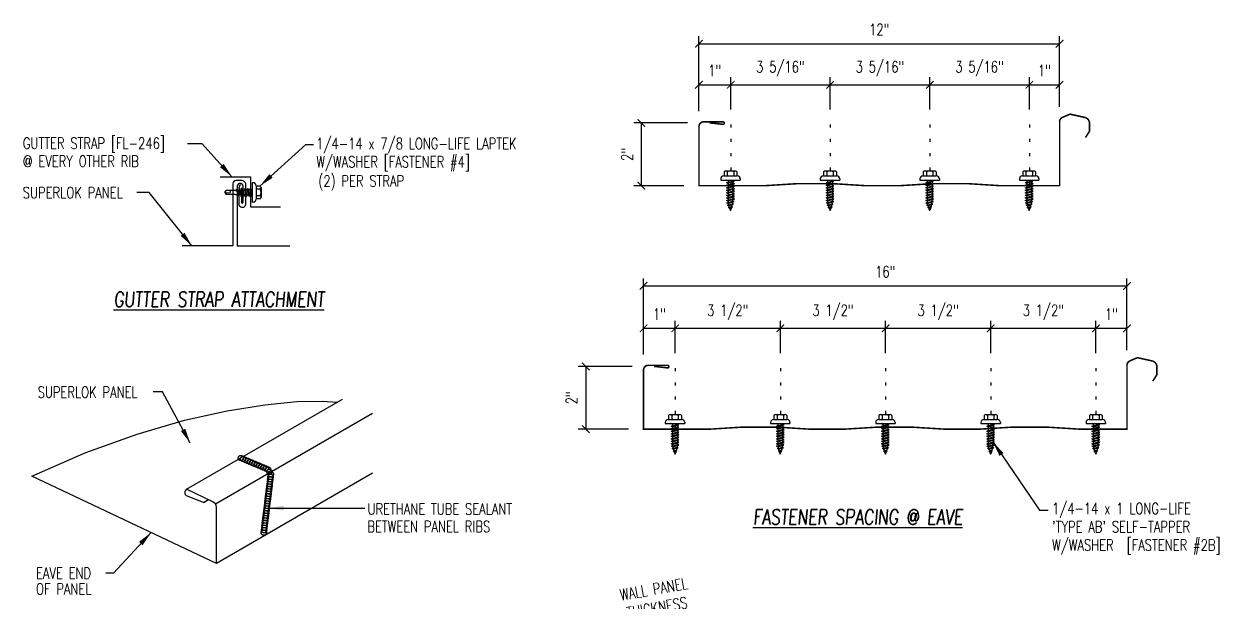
# Model space of a CAD drawing. Header units: inches. Extents: x 2.5 to 42.3, y 5.8 to 54.3.
# Drawn here: x 2.54 to 42.31, y 35.04 to 54.28 of the extents above; entities that cross this region are included whole.
import ezdxf

# ---------------------------------------------------------------- set-up
doc = ezdxf.new("R2010")
doc.units = ezdxf.units.IN
doc.header["$MEASUREMENT"] = 0
doc.linetypes.add('CENTER2', pattern=[1.125, 0.75, -0.125, 0.125, -0.125])
doc.linetypes.add('DOT2', pattern=[0.125, 0, -0.125])
for name, color, linetype in [('DIM', 2, 'Continuous'), ('FASTENER', 9, 'Continuous'), ('LABEL', 6, 'Continuous'), ('PANEL', 11, 'Continuous'), ('SEALANT', 253, 'CENTER2'), ('TEXT', 2, 'Continuous'), ('TRIM', 6, 'Continuous')]:
    doc.layers.add(name, color=color, linetype=linetype)
doc.styles.add('ROMAND', font='romand', dxfattribs={"height": 0.075})
doc.styles.add('TEXT', font='SIMPLEX', dxfattribs={"width": 0.75, "height": 6})
doc.styles.add('TEXT1', font='ROMANS.shx', dxfattribs={"width": 0.75, "height": 0.375})
doc.dimstyles.new('DETAIL', dxfattribs={"dimscale": 4, "dimtxt": 0.375, "dimasz": 0.0625, "dimexe": 0.0625, "dimexo": 0.125, "dimgap": 0.0625, "dimtad": 1, "dimdec": 4, "dimzin": 3, "dimdsep": 46, "dimlunit": 4, "dimtxsty": 'TEXT1', "dimblk": 'ARCHTICK', "dimcen": 0.0625, "dimclrd": 7, "dimclre": 7, "dimclrt": 2, "dimadec": 0, "dimazin": 0, "dimtfac": 0.59375, "dimtdec": 4, "dimtmove": 0, "dimatfit": 3, "dimfxl": 0, "dimfrac": 2, "dimtolj": 1, "dimtzin": 3, "dimarcsym": 0})
doc.dimstyles.new('DETAIL$7', dxfattribs={"dimscale": 4, "dimtxt": 6, "dimasz": 0.125, "dimexe": 0.0625, "dimexo": 0.125, "dimgap": 0.0625, "dimtad": 1, "dimdec": 5, "dimzin": 3, "dimdsep": 46, "dimlunit": 4, "dimtxsty": 'TEXT', "dimblk": 'ARCHTICK', "dimcen": 0.0625, "dimclrd": 7, "dimclre": 7, "dimclrt": 2, "dimadec": 0, "dimazin": 0, "dimtfac": 0.666667, "dimtdec": 5, "dimtmove": 0, "dimatfit": 3, "dimfxl": 0, "dimfrac": 2, "dimtolj": 1, "dimtzin": 3, "dimarcsym": 0})

# ---------------------------------------------------------------- blocks, each defined once
blk = doc.blocks.new('_ArchTick')
at = {"color": 0, "linetype": 'ByBlock', "const_width": 0.15}
blk.add_lwpolyline([(-0.5, -0.5), (0.5, 0.5)], dxfattribs=at)
blk = doc.blocks.new('*D18')
at = {"layer": 'DEFPOINTS', "color": 0}
for p in [(21.687, 34.074), (21.847, 26.294), (23.023, 26.502)]:
    blk.add_point(p, dxfattribs=at)
at = {"layer": 'DIM', "color": 7, "lineweight": -2}
for p, q in [((21.687, 34.074), (25.191, 34.692)), ((22.936, 26.994), (21.644, 34.32)), ((21.76, 26.787), (20.468, 34.113)), ((20.512, 33.866), (21.687, 34.074))]:
    blk.add_line(p, q, dxfattribs=at)
at = {"layer": 'DIM', "color": 7, "lineweight": -2, "xscale": 0.25, "yscale": 0.25, "zscale": 0.25}
for p, rotation in [((21.687, 34.074), 9.99999999999995), ((20.512, 33.866), 189.9999999999999)]:
    blk.add_blockref('_ArchTick', p, dxfattribs=dict(at, rotation=rotation))
at = {"layer": 'DIM', "color": 2, "insert": (23.555, 35.165), "char_height": 0.375, "attachment_point": 5, "rotation": 10, "style": 'TEXT1'}
blk.add_mtext('\\A1;{WALL PANEL}\\P{THICKNESS}', dxfattribs=at)
blk = doc.blocks.new('A$C5F8068C3')
at = {"layer": 'TRIM'}
for p, q in [((-3.093, 0.072), (-2.093, 0.072)), ((-2.093, 0.072), (-2.093, -0.928)), ((-2.093, -0.928), (-1.093, -0.928))]:
    blk.add_line(p, q, dxfattribs=at)
blk = doc.blocks.new('FD-F4')
at = {"layer": 'TEXT', "style": 'TEXT1', "width": 0.75}
for s, p in [('1/4-14 x 7/8 LONG-LIFE LAPTEK', (0.0047, -0.0408)), ('W/WASHER [FASTENER #4]', (0.0047, -0.1926))]:
    blk.add_text(s, height=0.09375, dxfattribs=at).set_placement(p)
blk.add_attdef('(QUANTITY)', (1.4847, -0.1926), '', height=0.0938, dxfattribs=at)
at = {"layer": 'TEXT', "style": 'TEXT1', "flags": 1}
for tag, p in [('Color', (0.0624, -0.4349)), ('Calc', (0.0624, -0.4349)), ('Opt1', (0.0624, -0.4349)), ('Opt2', (0.0624, -0.4349)), ('Opt3', (0.0624, -0.4349)), ('Description', (0.0624, -0.4349)), ('Multiple', (0.0624, -0.4349)), ('Part', (0.0624, -0.4349)), ('Spare1', (0.0624, -0.6224)), ('Spare2', (0.0624, -0.6224)), ('Spare3', (0.0624, -0.6224)), ('Spare4', (0.0624, -0.6224)), ('Spare5', (0.0624, -0.6224)), ('Spare6', (0.0624, -0.6224)), ('Spare7', (0.0624, -0.6224)), ('Spare8', (0.0624, -0.6224)), ('Spare9', (0.0624, -0.6224)), ('Spare10', (0.0624, -0.6224))]:
    blk.add_attdef(tag, p, '', height=0.0938, dxfattribs=at)
blk = doc.blocks.new('fz5')
at = {"layer": 'FASTENER'}
for p, q in [((-0.326, 0.071), (-0.326, 0.037)), ((-0.326, 0.037), (0.322, 0.037)), ((-0.226, 0.171), (0.214, 0.171)), ((-0.217, 0.305), (-0.217, 0.171)), ((-0.163, 0.337), (0.159, 0.337)), ((-0.141, -0.014), (0.037, 0.037)), ((-0.108, 0.305), (-0.108, 0.171)), ((-0.105, -0.034), (0.137, 0.035)), ((-0.088, 0.037), (-0.088, 0.001)), ((-0.088, 0.037), (0.085, 0.037)), ((0.085, 0.037), (0.134, 0.037)), ((0.085, 0.02), (0.085, -0.041)), ((0.105, 0.305), (0.105, 0.171)), ((0.137, 0.035), (0.134, 0.037)), ((0.214, 0.305), (0.214, 0.171)), ((0.322, 0.071), (0.322, 0.037)), ((-0.105, -0.034), (-0.141, -0.014)), ((-0.141, -0.105), (0.102, -0.036)), ((-0.105, -0.125), (-0.141, -0.105)), ((-0.141, -0.196), (0.102, -0.127)), ((-0.105, -0.216), (-0.141, -0.196)), ((-0.141, -0.287), (0.102, -0.217)), ((-0.105, -0.307), (-0.141, -0.287)), ((-0.141, -0.378), (0.102, -0.308)), ((-0.105, -0.398), (-0.141, -0.378)), ((-0.105, -0.125), (0.137, -0.056)), ((-0.105, -0.216), (0.137, -0.147)), ((-0.105, -0.307), (0.137, -0.238)), ((-0.105, -0.398), (0.137, -0.328)), ((-0.088, -0.029), (-0.088, -0.09)), ((-0.088, -0.12), (-0.088, -0.181)), ((-0.084, -0.27), (-0.088, -0.211)), ((-0.078, -0.36), (-0.082, -0.3)), ((-0.071, -0.449), (-0.075, -0.389)), ((0.071, -0.408), (0.075, -0.346)), ((0.077, -0.315), (0.082, -0.253)), ((0.084, -0.223), (0.085, -0.211)), ((0.085, -0.071), (0.085, -0.131)), ((0.085, -0.162), (0.085, -0.211)), ((0.137, -0.056), (0.102, -0.036)), ((0.137, -0.147), (0.102, -0.127)), ((0.137, -0.238), (0.102, -0.217)), ((0.137, -0.328), (0.102, -0.308)), ((-0.122, -0.463), (0.089, -0.403)), ((-0.086, -0.483), (-0.122, -0.463)), ((-0.086, -0.483), (0.124, -0.423)), ((-0.066, -0.516), (-0.069, -0.478)), ((-0.066, -0.516), (-0.066, -0.82)), ((-0.003, -0.854), (0.009, -0.714)), ((0.063, -0.515), (0.068, -0.439)), ((0.063, -0.516), (0.063, -0.82)), ((0.124, -0.423), (0.089, -0.403)), ((-0.002, -0.866), (-0.066, -0.82)), ((-0.002, -0.866), (0.063, -0.82))]:
    blk.add_line(p, q, dxfattribs=at)
for centre, radius, start, end in [((-0.226, 0.071), 0.1, 90, 180), ((-0.163, 0.274), 0.0628, 29.8754, 150.1246), ((-0.002, 0.141), 0.196, 56.9974, 123.0026), ((0.159, 0.274), 0.0628, 29.8754, 150.1246), ((0.222, 0.071), 0.1, 0, 90), ((-0.036, -0.723), 0.0461, 11.1445, 130.906), ((0.073, -0.516), 0.01, 175.9484, 180), ((0.039, -0.855), 0.0422, 55.4585, 194.8454)]:
    blk.add_arc(centre, radius, start, end, dxfattribs=at)
blk = doc.blocks.new('dsc-FL-246')
at = {"layer": 'TEXT', "style": 'TEXT1', "width": 0.75}
for s, p in [('GUTTER STRAP [FL-246]', (0, 0)), ('@ EVERY OTHER RIB', (0, -0.6))]:
    blk.add_text(s, height=0.375, dxfattribs=at).set_placement(p)
at = {"layer": 'TEXT', "style": 'TEXT1', "flags": 1}
for tag, p in [('COLOR', (0, -1.2)), ('CALC', (0, -1.2)), ('OPT1', (0, -1.2)), ('OPT2', (0, -1.2)), ('OPT3', (0, -1.2)), ('GAGE', (0, -1.2)), ('SHPLN', (0, -1.2)), ('PART', (0, -1.2)), ('DESCRIPTION', (0, -1.2)), ('MULTIPLE', (0, -1.2)), ('SPARE1', (0, -1.8)), ('SPARE2', (0, -1.8)), ('SPARE3', (0, -1.8)), ('SPARE4', (0, -1.8)), ('SPARE5', (0, -1.8)), ('SPARE6', (0, -1.8)), ('SPARE7', (0, -1.8)), ('SPARE8', (0, -1.8)), ('SPARE9', (0, -1.8)), ('SPARE10', (0, -1.8))]:
    blk.add_attdef(tag, p, '', height=0.375, dxfattribs=at)
blk = doc.blocks.new('LAY-LAB')
at = {"layer": 'LABEL', "color": 6, "style": 'ROMAND', "oblique": 5, "width": 0.75}
blk.add_attdef('LAY-LAB', (0.017, 0.036), '', height=0.188, dxfattribs=at)
blk = doc.blocks.new('FZ6')
at = {"layer": 'FASTENER'}
for p, q in [((-0.324, 0.071), (-0.324, 0.037)), ((-0.324, 0.037), (0.324, 0.037)), ((-0.224, 0.171), (0.215, 0.171)), ((-0.215, 0.305), (-0.215, 0.171)), ((-0.161, 0.337), (0.161, 0.337)), ((-0.129, 0.035), (-0.124, 0.037)), ((-0.096, 0.017), (-0.129, 0.035)), ((-0.129, -0.049), (0.096, 0.015)), ((-0.124, 0.037), (-0.08, 0.037)), ((-0.107, 0.305), (-0.107, 0.171)), ((-0.096, 0.017), (-0.025, 0.037)), ((-0.08, 0.037), (0.08, 0.037)), ((-0.08, 0.021), (-0.08, -0.035)), ((0.08, 0.037), (0.08, 0.011)), ((0.129, -0.003), (0.096, 0.015)), ((0.107, 0.305), (0.107, 0.171)), ((0.215, 0.305), (0.215, 0.171)), ((0.324, 0.071), (0.324, 0.037)), ((-0.096, -0.068), (-0.129, -0.049)), ((-0.129, -0.134), (0.096, -0.069)), ((-0.096, -0.152), (-0.129, -0.134)), ((-0.129, -0.218), (0.096, -0.154)), ((-0.096, -0.237), (-0.129, -0.218)), ((-0.129, -0.303), (0.096, -0.238)), ((-0.096, -0.321), (-0.129, -0.303)), ((-0.129, -0.387), (0.096, -0.323)), ((-0.096, -0.406), (-0.129, -0.387)), ((-0.096, -0.068), (0.129, -0.004)), ((-0.096, -0.152), (0.129, -0.088)), ((-0.096, -0.237), (0.129, -0.172)), ((-0.096, -0.321), (0.129, -0.257)), ((-0.096, -0.406), (0.129, -0.341)), ((-0.08, -0.063), (-0.08, -0.12)), ((-0.08, -0.148), (-0.08, -0.204)), ((-0.08, -0.232), (-0.08, -0.288)), ((-0.08, -0.317), (-0.08, -0.373)), ((0.08, -0.016), (0.08, -0.074)), ((0.08, -0.102), (0.08, -0.158)), ((0.08, -0.186), (0.08, -0.243)), ((0.08, -0.27), (0.08, -0.327)), ((0.08, -0.355), (0.08, -0.412)), ((0.129, -0.088), (0.096, -0.069)), ((0.129, -0.172), (0.096, -0.154)), ((0.129, -0.257), (0.096, -0.238)), ((0.129, -0.341), (0.096, -0.323)), ((-0.129, -0.471), (0.096, -0.407)), ((-0.096, -0.49), (-0.129, -0.471)), ((-0.129, -0.556), (0.096, -0.491)), ((-0.096, -0.575), (-0.129, -0.556)), ((-0.129, -0.64), (0.096, -0.576)), ((-0.096, -0.659), (-0.129, -0.64)), ((-0.121, -0.722), (0.092, -0.662)), ((-0.088, -0.741), (-0.121, -0.722)), ((-0.096, -0.49), (0.129, -0.426)), ((-0.096, -0.575), (0.129, -0.51)), ((-0.096, -0.659), (0.129, -0.595)), ((-0.095, -0.799), (0.071, -0.752)), ((-0.088, -0.741), (0.125, -0.68)), ((-0.08, -0.401), (-0.08, -0.457)), ((-0.08, -0.485), (-0.08, -0.542)), ((-0.08, -0.57), (-0.08, -0.626)), ((-0.061, -0.818), (0.104, -0.771)), ((0.104, -0.771), (0.071, -0.752)), ((0.08, -0.44), (0.08, -0.496)), ((0.08, -0.524), (0.08, -0.58)), ((0.125, -0.68), (0.092, -0.662)), ((0.129, -0.426), (0.096, -0.407)), ((0.129, -0.51), (0.096, -0.491)), ((0.129, -0.595), (0.096, -0.576)), ((-0.061, -0.818), (-0.095, -0.799)), ((-0.063, -0.877), (0.034, -0.847)), ((-0.029, -0.895), (-0.063, -0.877)), ((-0.029, -0.895), (0.068, -0.866)), ((0.068, -0.866), (0.034, -0.847))]:
    blk.add_line(p, q, dxfattribs=at)
for centre, radius, start, end in [((-0.224, 0.071), 0.1, 90, 180), ((-0.161, 0.274), 0.0628, 29.8754, 150.1246), ((0, 0.141), 0.196, 56.9974, 123.0026), ((0.161, 0.274), 0.0628, 29.8754, 150.1246), ((0.224, 0.071), 0.1, 0, 90), ((0.676, -0.642), 0.757, 180.9696, 185.1765), ((0.676, -0.642), 0.757, 187.255, 191.3837), ((-0.676, -0.642), 0.757, 343.5473, 349.3968), ((-0.676, -0.642), 0.757, 351.6648, 356.0901), ((-0.676, -0.642), 0.757, 358.2537, 2.5109), ((0.676, -0.642), 0.757, 193.4363, 197.6723), ((0.676, -0.642), 0.757, 199.1495, 206.7351), ((-0.676, -0.642), 0.757, 333.2649, 342.2085)]:
    blk.add_arc(centre, radius, start, end, dxfattribs=at)
blk = doc.blocks.new('FD-F2b')
at = {"layer": 'TEXT', "style": 'TEXT1', "width": 0.75}
for s, p in [('1/4-14 x 1 LONG-LIFE', (0.0047, -0.0408)), ("'TYPE AB' SELF-TAPPER", (0.0047, -0.1926)), ('W/WASHER', (0.0047, -0.3444)), ('[FASTENER #2B]', (0.6255, -0.3444))]:
    blk.add_text(s, height=0.09375, dxfattribs=at).set_placement(p)
blk.add_attdef('(QUANTITY)', (0.0047, -0.4962), '', height=0.0938, dxfattribs=at)
at = {"layer": 'TEXT', "style": 'TEXT1', "flags": 1}
for tag, p in [('Color', (0.0199, -0.7145)), ('Calc', (0.0199, -0.7145)), ('Opt1', (0.0199, -0.7145)), ('Opt2', (0.0199, -0.7145)), ('Opt3', (0.0199, -0.7145)), ('Description', (0.0199, -0.7145)), ('Multiple', (0.0199, -0.7145)), ('Part', (0.0199, -0.7145)), ('Spare1', (0.0199, -0.902)), ('Spare2', (0.0199, -0.902)), ('Spare3', (0.0199, -0.902)), ('Spare4', (0.0199, -0.902)), ('Spare5', (0.0199, -0.902)), ('Spare6', (0.0199, -0.902)), ('Spare7', (0.0199, -0.902)), ('Spare8', (0.0199, -0.902)), ('Spare9', (0.0199, -0.902)), ('Spare10', (0.0199, -0.902))]:
    blk.add_attdef(tag, p, '', height=0.0938, dxfattribs=at)
blk = doc.blocks.new('*D27')
at = {"layer": 'DEFPOINTS', "color": 0}
for p in [(24.212, 44.154), (23.158, 42.781), (24.212, 42.831)]:
    blk.add_point(p, dxfattribs=at)
at = {"layer": 'DIM', "color": 7, "lineweight": -2}
for p, q in [((23.158, 43.281), (23.158, 44.404)), ((23.158, 44.154), (24.212, 44.154)), ((24.212, 43.331), (24.212, 44.404))]:
    blk.add_line(p, q, dxfattribs=at)
at = {"layer": 'DIM', "color": 7, "lineweight": -2, "xscale": 0.25, "yscale": 0.25, "zscale": 0.25, "rotation": 180}
blk.add_blockref('_ArchTick', (23.158, 44.154), dxfattribs=at)
at = {"layer": 'DIM', "color": 7, "lineweight": -2, "xscale": 0.25, "yscale": 0.25, "zscale": 0.25}
blk.add_blockref('_ArchTick', (24.212, 44.154), dxfattribs=at)
at = {"layer": 'DIM', "color": 2, "insert": (23.685, 44.627), "char_height": 0.375, "attachment_point": 5, "style": 'TEXT1'}
blk.add_mtext('\\A1;1"', dxfattribs=at)
blk = doc.blocks.new('*D28')
at = {"layer": 'DEFPOINTS', "color": 0}
for p in [(23.276, 42.883), (21.238, 40.796), (23.157, 40.796)]:
    blk.add_point(p, dxfattribs=at)
at = {"layer": 'DIM', "color": 7, "lineweight": -2}
for p, q in [((22.776, 42.883), (20.988, 42.883)), ((21.238, 42.883), (21.238, 40.796)), ((22.657, 40.796), (20.988, 40.796))]:
    blk.add_line(p, q, dxfattribs=at)
at = {"layer": 'DIM', "color": 7, "lineweight": -2, "xscale": 0.25, "yscale": 0.25, "zscale": 0.25}
for p, rotation in [((21.238, 42.883), 90), ((21.238, 40.796), 270)]:
    blk.add_blockref('_ArchTick', p, dxfattribs=dict(at, rotation=rotation))
at = {"layer": 'DIM', "color": 2, "insert": (20.765, 41.839), "char_height": 0.375, "attachment_point": 5, "rotation": 90, "style": 'TEXT1'}
blk.add_mtext('\\A1;2"', dxfattribs=at)
blk = doc.blocks.new('*D29')
at = {"layer": 'DEFPOINTS', "color": 0}
for p in [(39.244, 44.154), (38.212, 42.831), (39.244, 42.925)]:
    blk.add_point(p, dxfattribs=at)
at = {"layer": 'DIM', "color": 7, "lineweight": -2}
for p, q in [((38.212, 43.331), (38.212, 44.404)), ((38.212, 44.154), (39.244, 44.154)), ((39.244, 43.425), (39.244, 44.404))]:
    blk.add_line(p, q, dxfattribs=at)
at = {"layer": 'DIM', "color": 7, "lineweight": -2, "xscale": 0.25, "yscale": 0.25, "zscale": 0.25, "rotation": 180}
blk.add_blockref('_ArchTick', (38.212, 44.154), dxfattribs=at)
at = {"layer": 'DIM', "color": 7, "lineweight": -2, "xscale": 0.25, "yscale": 0.25, "zscale": 0.25}
blk.add_blockref('_ArchTick', (39.244, 44.154), dxfattribs=at)
at = {"layer": 'DIM', "color": 2, "insert": (38.728, 44.627), "char_height": 0.375, "attachment_point": 5, "style": 'TEXT1'}
blk.add_mtext('\\A1;1"', dxfattribs=at)
blk = doc.blocks.new('*D35')
at = {"color": 7, "lineweight": -2}
for p, q in [((24.212, 43.331), (24.212, 44.404)), ((24.212, 44.154), (27.712, 44.154)), ((27.712, 43.331), (27.712, 44.404))]:
    blk.add_line(p, q, dxfattribs=at)
at = {"layer": 'DEFPOINTS', "color": 0}
for p in [(27.712, 44.154), (24.212, 42.831), (27.712, 42.831)]:
    blk.add_point(p, dxfattribs=at)
at = {"color": 7, "lineweight": -2, "xscale": 0.25, "yscale": 0.25, "zscale": 0.25, "rotation": 180}
blk.add_blockref('_ArchTick', (24.212, 44.154), dxfattribs=at)
at = {"color": 7, "lineweight": -2, "xscale": 0.25, "yscale": 0.25, "zscale": 0.25}
blk.add_blockref('_ArchTick', (27.712, 44.154), dxfattribs=at)
at = {"color": 2, "insert": (25.962, 44.689), "char_height": 0.375, "attachment_point": 5, "style": 'TEXT1'}
blk.add_mtext('\\A1;3 1/2"', dxfattribs=at)
blk = doc.blocks.new('*D36')
at = {"color": 7, "lineweight": -2}
for p, q in [((27.712, 43.331), (27.712, 44.404)), ((27.712, 44.154), (31.212, 44.154)), ((31.212, 43.331), (31.212, 44.404))]:
    blk.add_line(p, q, dxfattribs=at)
at = {"layer": 'DEFPOINTS', "color": 0}
for p in [(31.212, 44.154), (27.712, 42.831), (31.212, 42.831)]:
    blk.add_point(p, dxfattribs=at)
at = {"color": 7, "lineweight": -2, "xscale": 0.25, "yscale": 0.25, "zscale": 0.25, "rotation": 180}
blk.add_blockref('_ArchTick', (27.712, 44.154), dxfattribs=at)
at = {"color": 7, "lineweight": -2, "xscale": 0.25, "yscale": 0.25, "zscale": 0.25}
blk.add_blockref('_ArchTick', (31.212, 44.154), dxfattribs=at)
at = {"color": 2, "insert": (29.462, 44.689), "char_height": 0.375, "attachment_point": 5, "style": 'TEXT1'}
blk.add_mtext('\\A1;3 1/2"', dxfattribs=at)
blk = doc.blocks.new('*D37')
at = {"color": 7, "lineweight": -2}
for p, q in [((31.212, 43.331), (31.212, 44.404)), ((31.212, 44.154), (34.712, 44.154)), ((34.712, 43.331), (34.712, 44.404))]:
    blk.add_line(p, q, dxfattribs=at)
at = {"layer": 'DEFPOINTS', "color": 0}
for p in [(34.712, 44.154), (31.212, 42.831), (34.712, 42.831)]:
    blk.add_point(p, dxfattribs=at)
at = {"color": 7, "lineweight": -2, "xscale": 0.25, "yscale": 0.25, "zscale": 0.25, "rotation": 180}
blk.add_blockref('_ArchTick', (31.212, 44.154), dxfattribs=at)
at = {"color": 7, "lineweight": -2, "xscale": 0.25, "yscale": 0.25, "zscale": 0.25}
blk.add_blockref('_ArchTick', (34.712, 44.154), dxfattribs=at)
at = {"color": 2, "insert": (32.962, 44.689), "char_height": 0.375, "attachment_point": 5, "style": 'TEXT1'}
blk.add_mtext('\\A1;3 1/2"', dxfattribs=at)
blk = doc.blocks.new('*D30')
at = {"color": 7, "lineweight": -2}
for p, q in [((34.712, 43.331), (34.712, 44.404)), ((34.712, 44.154), (38.212, 44.154)), ((38.212, 43.331), (38.212, 44.404))]:
    blk.add_line(p, q, dxfattribs=at)
at = {"layer": 'DEFPOINTS', "color": 0}
for p in [(38.212, 44.154), (34.712, 42.831), (38.212, 42.831)]:
    blk.add_point(p, dxfattribs=at)
at = {"color": 7, "lineweight": -2, "xscale": 0.25, "yscale": 0.25, "zscale": 0.25, "rotation": 180}
blk.add_blockref('_ArchTick', (34.712, 44.154), dxfattribs=at)
at = {"color": 7, "lineweight": -2, "xscale": 0.25, "yscale": 0.25, "zscale": 0.25}
blk.add_blockref('_ArchTick', (38.212, 44.154), dxfattribs=at)
at = {"color": 2, "insert": (36.462, 44.689), "char_height": 0.375, "attachment_point": 5, "style": 'TEXT1'}
blk.add_mtext('\\A1;3 1/2"', dxfattribs=at)
blk = doc.blocks.new('*D25')
at = {"layer": 'DEFPOINTS', "color": 0}
for p in [(26.058, 52.257), (26.058, 50.934), (25.003, 50.884)]:
    blk.add_point(p, dxfattribs=at)
at = {"layer": 'DIM', "color": 7, "lineweight": -2}
for p, q in [((25.003, 51.384), (25.003, 52.507)), ((26.058, 51.434), (26.058, 52.507)), ((25.003, 52.257), (26.058, 52.257))]:
    blk.add_line(p, q, dxfattribs=at)
at = {"layer": 'DIM', "color": 7, "lineweight": -2, "xscale": 0.25, "yscale": 0.25, "zscale": 0.25, "rotation": 180}
blk.add_blockref('_ArchTick', (25.003, 52.257), dxfattribs=at)
at = {"layer": 'DIM', "color": 7, "lineweight": -2, "xscale": 0.25, "yscale": 0.25, "zscale": 0.25}
blk.add_blockref('_ArchTick', (26.058, 52.257), dxfattribs=at)
at = {"layer": 'DIM', "color": 2, "insert": (25.53, 52.73), "char_height": 0.375, "attachment_point": 5, "style": 'TEXT1'}
blk.add_mtext('\\A1;1"', dxfattribs=at)
blk = doc.blocks.new('*D26')
at = {"layer": 'DEFPOINTS', "color": 0}
for p in [(25.122, 50.986), (23.084, 48.899), (25.002, 48.899)]:
    blk.add_point(p, dxfattribs=at)
at = {"layer": 'DIM', "color": 7, "lineweight": -2}
for p, q in [((24.622, 50.986), (22.834, 50.986)), ((23.084, 50.986), (23.084, 48.899)), ((24.502, 48.899), (22.834, 48.899))]:
    blk.add_line(p, q, dxfattribs=at)
at = {"layer": 'DIM', "color": 7, "lineweight": -2, "xscale": 0.25, "yscale": 0.25, "zscale": 0.25}
for p, rotation in [((23.084, 50.986), 90), ((23.084, 48.899), 270)]:
    blk.add_blockref('_ArchTick', p, dxfattribs=dict(at, rotation=rotation))
at = {"layer": 'DIM', "color": 2, "insert": (22.61, 49.942), "char_height": 0.375, "attachment_point": 5, "rotation": 90, "style": 'TEXT1'}
blk.add_mtext('\\A1;2"', dxfattribs=at)
blk = doc.blocks.new('*D31')
at = {"color": 7, "lineweight": -2}
for p, q in [((26.058, 51.434), (26.058, 52.507)), ((29.37, 51.434), (29.37, 52.507)), ((26.058, 52.257), (29.37, 52.257))]:
    blk.add_line(p, q, dxfattribs=at)
at = {"layer": 'DEFPOINTS', "color": 0}
for p in [(29.37, 52.257), (26.058, 50.934), (29.37, 50.934)]:
    blk.add_point(p, dxfattribs=at)
at = {"color": 7, "lineweight": -2, "xscale": 0.25, "yscale": 0.25, "zscale": 0.25, "rotation": 180}
blk.add_blockref('_ArchTick', (26.058, 52.257), dxfattribs=at)
at = {"color": 7, "lineweight": -2, "xscale": 0.25, "yscale": 0.25, "zscale": 0.25}
blk.add_blockref('_ArchTick', (29.37, 52.257), dxfattribs=at)
at = {"color": 2, "insert": (27.714, 52.792), "char_height": 0.375, "attachment_point": 5, "style": 'TEXT1'}
blk.add_mtext('\\A1;3 5/16"', dxfattribs=at)
blk = doc.blocks.new('*D32')
at = {"color": 7, "lineweight": -2}
for p, q in [((29.37, 51.434), (29.37, 52.507)), ((32.683, 51.434), (32.683, 52.507)), ((29.37, 52.257), (32.683, 52.257))]:
    blk.add_line(p, q, dxfattribs=at)
at = {"layer": 'DEFPOINTS', "color": 0}
for p in [(32.683, 52.257), (29.37, 50.934), (32.683, 50.934)]:
    blk.add_point(p, dxfattribs=at)
at = {"color": 7, "lineweight": -2, "xscale": 0.25, "yscale": 0.25, "zscale": 0.25, "rotation": 180}
blk.add_blockref('_ArchTick', (29.37, 52.257), dxfattribs=at)
at = {"color": 7, "lineweight": -2, "xscale": 0.25, "yscale": 0.25, "zscale": 0.25}
blk.add_blockref('_ArchTick', (32.683, 52.257), dxfattribs=at)
at = {"color": 2, "insert": (31.026, 52.792), "char_height": 0.375, "attachment_point": 5, "style": 'TEXT1'}
blk.add_mtext('\\A1;3 5/16"', dxfattribs=at)
blk = doc.blocks.new('*D33')
at = {"color": 7, "lineweight": -2}
for p, q in [((32.683, 51.434), (32.683, 52.507)), ((35.995, 51.434), (35.995, 52.507)), ((32.683, 52.257), (35.995, 52.257))]:
    blk.add_line(p, q, dxfattribs=at)
at = {"layer": 'DEFPOINTS', "color": 0}
for p in [(35.995, 52.257), (32.683, 50.934), (35.995, 50.934)]:
    blk.add_point(p, dxfattribs=at)
at = {"color": 7, "lineweight": -2, "xscale": 0.25, "yscale": 0.25, "zscale": 0.25, "rotation": 180}
blk.add_blockref('_ArchTick', (32.683, 52.257), dxfattribs=at)
at = {"color": 7, "lineweight": -2, "xscale": 0.25, "yscale": 0.25, "zscale": 0.25}
blk.add_blockref('_ArchTick', (35.995, 52.257), dxfattribs=at)
at = {"color": 2, "insert": (34.339, 52.792), "char_height": 0.375, "attachment_point": 5, "style": 'TEXT1'}
blk.add_mtext('\\A1;3 5/16"', dxfattribs=at)
blk = doc.blocks.new('*D34')
at = {"color": 7, "lineweight": -2}
for p, q in [((35.995, 51.434), (35.995, 52.507)), ((37.002, 51.528), (37.002, 52.507)), ((35.995, 52.257), (37.002, 52.257))]:
    blk.add_line(p, q, dxfattribs=at)
at = {"layer": 'DEFPOINTS', "color": 0}
for p in [(37.002, 52.257), (35.995, 50.934), (37.002, 51.028)]:
    blk.add_point(p, dxfattribs=at)
at = {"color": 7, "lineweight": -2, "xscale": 0.25, "yscale": 0.25, "zscale": 0.25, "rotation": 180}
blk.add_blockref('_ArchTick', (35.995, 52.257), dxfattribs=at)
at = {"color": 7, "lineweight": -2, "xscale": 0.25, "yscale": 0.25, "zscale": 0.25}
blk.add_blockref('_ArchTick', (37.002, 52.257), dxfattribs=at)
at = {"color": 2, "insert": (36.499, 52.73), "char_height": 0.375, "attachment_point": 5, "style": 'TEXT1'}
blk.add_mtext('\\A1;1"', dxfattribs=at)

msp = doc.modelspace()

# ---------------------------------------------------------------- linework, layer by layer
at = {"color": 7}
for p, q in [((25.00326, 51.88352), (25.00326, 53.87296)), ((37.00199, 51.88352), (37.00199, 53.87296)), ((25.00326, 53.62296), (37.00199, 53.62296))]:
    msp.add_line(p, q, dxfattribs=at)
at = {"layer": 'DIM', "linetype": 'DOT2', "ltscale": 3}
for p, q in [((26.05763, 50.93371), (26.05763, 48.89924)), ((29.37013, 50.93371), (29.37013, 48.9694)), ((32.68263, 50.93371), (32.68263, 48.96216)), ((35.99513, 50.93371), (35.99513, 48.89924)), ((24.21229, 42.83078), (24.21229, 40.79631)), ((27.71229, 42.83078), (27.71229, 40.85854)), ((31.21229, 42.83078), (31.21229, 40.86647)), ((34.71229, 42.83078), (34.71229, 40.82075)), ((38.21229, 42.83078), (38.21229, 40.79631))]:
    msp.add_line(p, q, dxfattribs=at)
at = {"layer": 'DIM', "color": 7}
for p, q in [((23.15793, 43.28059), (23.15793, 45.81384)), ((39.24378, 43.42485), (39.24378, 45.81384)), ((23.15793, 45.56384), (39.24378, 45.56384))]:
    msp.add_line(p, q, dxfattribs=at)
at = {"layer": 'PANEL'}
for p, q in [((7.94956, 38.80053), (13.14571, 41.80053)), ((8.9146, 38.30812), (14.14571, 41.3283)), ((8.83279, 38.38345), (7.94956, 38.80053)), ((8.52288, 38.36121), (7.94956, 38.57412)), ((8.52288, 38.36121), (8.6835, 38.45394)), ((8.94956, 36.3283), (8.94956, 38.2065))]:
    msp.add_line(p, q, dxfattribs=at)
for points, format in [([(37.86204, 50.50159, 0.05253, 0.05253, 0), (37.99926, 50.71441, 0.05253, 0.05253, 0), (37.99926, 50.96591, 0.05253, 0.05253, 0.31402705), (37.85956, 51.16641, 0.05253, 0.05253, 0), (37.34829, 51.28018, 0.05253, 0.05253, 0), (37.08432, 51.16713, 0.05253, 0.05253, 0.27334467), (37.00199, 51.02778, 0.05, 0.05, 0), (37.00199, 48.89939, 0.05, 0.05, 0), (36.79467, 48.89924, 0.05, 0.05, 0), (35.44727, 48.89924, 0.05, 0.05, 0)], "xyseb"), ([(36.16649, 48.89924, 0.05, 0.05, 0), (35.04386, 48.89924, 0.05, 0.05, 0), (33.92122, 48.9694, 0.05, 0.05, 0), (32.79859, 48.9694, 0.05, 0.05, 0), (31.67596, 48.89924, 0.05, 0.05, 0), (30.55333, 48.89924, 0.05, 0.05, 0), (29.43069, 48.9694, 0.05, 0.05, 0), (28.30806, 48.9694, 0.05, 0.05, 0), (27.18543, 48.89924, 0.05, 0.05, 0), (25.86624, 48.89924, 0.05, 0.05, 0), (25.93136, 48.89924, 0.05, 0.05, 0), (25.74898, 48.89924, 0.05, 0.05, 0), (25.42495, 48.89924, 0.05, 0.05, 0), (25.00199, 48.89914, 0.05, 0.05, 0), (25.00199, 50.86613, 0.05253, 0.05253, -0.41421356), (25.16108, 51.02522, 0.05253, 0.05253, 0), (25.80402, 51.02522, 0.05253, 0.05253, -0.41421356), (25.84629, 50.98295, 0.05253, 0.05253, -0.41421356), (25.80402, 50.94067, 0.05253, 0.05253, 0), (25.35496, 50.99139, 0, 0, 0)], "xyseb"), ([(9.7345, 48.93475), (9.70992, 48.88846, 0.10263246), (9.69619, 48.81774), (9.69619, 48.30962, 1.20090855), (9.92459, 48.32537), (9.92459, 48.92895, 0.46726582), (9.77566, 49.06855), (9.60553, 49.06855, 0.41421356), (9.499, 48.96203), (9.499, 46.89327), (7.80684, 46.89327)], "xyb"), ([(9.7767, 48.83038), (9.77677, 48.35109, 1), (9.83338, 48.35109), (9.83338, 48.83568), (9.83338, 48.88368, 0.46921016), (9.73934, 48.97771), (9.72976, 48.97737, 0.42234564), (9.64283, 48.88368), (9.64283, 46.89327), (11.38477, 46.89327)], "xyb"), ([(40.10382, 42.39865, 0.05253, 0.05253, 0), (40.24105, 42.61148, 0.05253, 0.05253, 0), (40.24105, 42.86298, 0.05253, 0.05253, 0.31402705), (40.10135, 43.06348, 0.05253, 0.05253, 0), (39.59008, 43.17725, 0.05253, 0.05253, 0), (39.32611, 43.0642, 0.05253, 0.05253, 0.27334467), (39.24378, 42.92485, 0.05, 0.05, 0), (39.24378, 40.79646, 0.05, 0.05, 0), (39.03646, 40.79631, 0.05, 0.05, 0), (37.68906, 40.79631, 0.05, 0.05, 0), (36.56642, 40.86647, 0.05, 0.05, 0), (35.44379, 40.86647, 0.05, 0.05, 0), (34.32116, 40.79631, 0.05, 0.05, 0), (33.19853, 40.79631, 0.05, 0.05, 0), (32.07589, 40.86647, 0.05, 0.05, 0), (30.95326, 40.86647, 0.05, 0.05, 0), (29.83063, 40.79631, 0.05, 0.05, 0), (28.708, 40.79631, 0.05, 0.05, 0), (27.58536, 40.86647, 0.05, 0.05, 0), (26.46273, 40.86647, 0.05, 0.05, 0), (25.3401, 40.79631, 0.05, 0.05, 0), (24.02091, 40.79631, 0.05, 0.05, 0), (24.08603, 40.7963, 0.05, 0.05, 0), (23.90365, 40.7963, 0.05, 0.05, 0), (23.57962, 40.7963, 0.05, 0.05, 0), (23.15666, 40.79621, 0.05, 0.05, 0), (23.15666, 42.7632, 0.05253, 0.05253, -0.41421356), (23.31575, 42.92229, 0.05253, 0.05253, 0), (23.95869, 42.92229, 0.05253, 0.05253, -0.41421356), (24.00096, 42.88001, 0.05253, 0.05253, -0.41421356), (23.95869, 42.83774, 0.05253, 0.05253, 0), (23.50963, 42.88845, 0, 0, 0)], "xyseb")]:
    msp.add_lwpolyline(points, format=format, dxfattribs=at)
msp.add_lwpolyline([(14.14571, 39.3283), (8.94956, 36.3283), (2.80308, 39.23084), (4.60724, 40.02193), (6.30691, 40.63622), (7.87994, 41.0931), (9.30417, 41.41195), (10.55742, 41.61215), (11.61754, 41.71307), (12.46237, 41.7341), (12.97314, 41.70089)], dxfattribs=at)
for centre, radius, start, end in [((8.03939, 38.68733), 0.14451, 128.431894, 231.568106), ((8.72737, 38.18687), 0.22306, 5.047248, 61.797202)]:
    msp.add_arc(centre, radius, start, end, dxfattribs=at)
at = {"layer": 'SEALANT', "color": 9}
for centre in [(9.76134, 39.83772), (9.83628, 39.80618), (9.91121, 39.77464), (9.98615, 39.74309), (10.06109, 39.71155), (10.13603, 39.68001), (10.21097, 39.64846), (10.28591, 39.61692), (10.36084, 39.58538), (10.43578, 39.55383), (10.51072, 39.52229), (10.58566, 39.49074), (10.6606, 39.4592), (10.71225, 39.38135), (10.75924, 39.29177), (10.7098, 38.88826), (10.71968, 38.96896), (10.72957, 39.04967), (10.73946, 39.13037), (10.74935, 39.21107), (10.67024, 38.56545), (10.68013, 38.64615), (10.69002, 38.72685), (10.69991, 38.80756), (10.6208, 38.16193), (10.63069, 38.24264), (10.64058, 38.32334), (10.65047, 38.40404), (10.66035, 38.48474), (10.57136, 37.75842), (10.58125, 37.83912), (10.59114, 37.91982), (10.60103, 38.00053), (10.61091, 38.08123), (10.52192, 37.3549), (10.53181, 37.43561), (10.5417, 37.51631), (10.55158, 37.59701), (10.56147, 37.67771)]:
    msp.add_circle(centre, 0.08824, dxfattribs=at)

# ---------------------------------------------------------------- block references
at = {"color": 7, "xscale": 0.25, "yscale": 0.25, "zscale": 0.25, "rotation": 180}
msp.add_blockref('_ArchTick', (25.00326, 53.62296), dxfattribs=at)
at = {"color": 7, "xscale": 0.25, "yscale": 0.25, "zscale": 0.25}
msp.add_blockref('_ArchTick', (37.00199, 53.62296), dxfattribs=at)
at = {"layer": 'DIM', "color": 7, "xscale": 0.25, "yscale": 0.25, "zscale": 0.25, "rotation": 180}
msp.add_blockref('_ArchTick', (23.15793, 45.56384), dxfattribs=at)
at = {"layer": 'DIM', "color": 7, "xscale": 0.25, "yscale": 0.25, "zscale": 0.25}
msp.add_blockref('_ArchTick', (39.24378, 45.56384), dxfattribs=at)
at = {"layer": 'FASTENER'}
for p in [(26.05207, 49.05169), (29.36457, 49.05169), (32.67707, 49.05169), (35.98957, 49.05169), (24.20674, 40.94876), (27.70674, 40.94876), (31.20674, 40.94876), (34.70674, 40.94876), (38.20674, 40.94876)]:
    msp.add_blockref('FZ6', p, dxfattribs=at)
at = {"layer": 'FASTENER', "rotation": 270}
msp.add_blockref('fz5', (10.09485, 48.67229), dxfattribs=at)
at = {"layer": 'LABEL', "xscale": 2.666666666666686, "yscale": 2.666666666666679, "zscale": 2.66666666666668}
for p, values in [((5.48679, 44.77116), {'LAY-LAB': '%%UGUTTER STRAP ATTACHMENT'}), ((26.76062, 37.52822), {'LAY-LAB': '%%UFASTENER SPACING @ EAVE'})]:
    msp.add_blockref('LAY-LAB', p, dxfattribs=at).add_auto_attribs(values)
at = {"layer": 'TEXT'}
for name, p in [('dsc-FL-246', (2.5077, 50.12413)), ('A$C5F8068C3', (12.1692, 49.12563))]:
    msp.add_blockref(name, p, dxfattribs=at)
at = {"layer": 'TEXT', "xscale": 4, "yscale": 4, "zscale": 4}
for name, p in [('FD-F4', (12.25291, 50.27503)), ('FD-F2b', (36.73325, 38.13344))]:
    msp.add_blockref(name, p, dxfattribs=at)

# ---------------------------------------------------------------- texts
at = {"color": 2, "insert": (31.00262, 54.09617), "char_height": 0.375, "attachment_point": 5, "style": 'TEXT1'}
msp.add_mtext('\\A1;12"', dxfattribs=at)
at = {"layer": 'DIM', "color": 2, "insert": (31.20085, 46.03705), "char_height": 0.375, "attachment_point": 5, "style": 'TEXT1'}
msp.add_mtext('\\A1;16"', dxfattribs=at)
at = {"layer": 'TEXT', "style": 'TEXT1', "width": 0.75}
for s, p in [('(2) PER STRAP', (12.33612, 48.86941)), ('SUPERLOK PANEL', (2.5059, 48.48093)), ('SUPERLOK PANEL', (2.99938, 41.84171)), ('URETHANE TUBE SEALANT', (13.97565, 37.95306)), ('BETWEEN PANEL RIBS', (13.96947, 37.37132)), ('EAVE END ', (2.94617, 35.81531)), ('OF PANEL', (2.94617, 35.29121))]:
    msp.add_text(s, height=0.375, dxfattribs=at).set_placement(p)

# ---------------------------------------------------------------- dimensions: what is measured, and where the dimension line sits
for base, p1, p2, picture, middle in [((29.37013, 52.25669), (26.05763, 50.93371), (29.37013, 50.93371), '*D31', (27.71388, 52.79241)), ((32.68263, 52.25669), (29.37013, 50.93371), (32.68263, 50.93371), '*D32', (31.02638, 52.79241)), ((35.99513, 52.25669), (32.68263, 50.93371), (35.99513, 50.93371), '*D33', (34.33888, 52.79241)), ((37.00199, 52.25669), (35.99513, 50.93371), (37.00199, 51.02778), '*D34', (36.49856, 52.72991)), ((27.71229, 44.15376), (24.21229, 42.83078), (27.71229, 42.83078), '*D35', (25.96229, 44.68948)), ((31.21229, 44.15376), (27.71229, 42.83078), (31.21229, 42.83078), '*D36', (29.46229, 44.68948)), ((34.71229, 44.15376), (31.21229, 42.83078), (34.71229, 42.83078), '*D37', (32.96229, 44.68948)), ((38.21229, 44.15376), (34.71229, 42.83078), (38.21229, 42.83078), '*D30', (36.46229, 44.68948))]:
    dim = msp.add_linear_dim(base=base, p1=p1, p2=p2, dimstyle='DETAIL')
    dim.commit()
    dim.dimension.update_dxf_attribs({"geometry": picture, "text_midpoint": middle})
at = {"layer": 'DIM'}
for base, p1, p2, picture, middle in [((26.05763, 52.25669), (25.00326, 50.88352), (26.05763, 50.93371), '*D25', (25.53044, 52.72991)), ((24.21229, 44.15376), (23.15793, 42.78059), (24.21229, 42.83078), '*D27', (23.68511, 44.62698)), ((39.24378, 44.15376), (38.21229, 42.83078), (39.24378, 42.92485), '*D29', (38.72804, 44.62698))]:
    dim = msp.add_linear_dim(base=base, p1=p1, p2=p2, text='1"', dimstyle='DETAIL', override={"dimtxt": 0.375, "dimtmove": 0}, dxfattribs=at)
    dim.commit()
    dim.dimension.update_dxf_attribs({"geometry": picture, "text_midpoint": middle})
for base, p1, p2, picture, middle in [((23.0836, 48.89914), (25.12157, 50.98572), (25.00199, 48.89914), '*D26', (22.61038, 49.94243)), ((21.23827, 40.79621), (23.27624, 42.88278), (23.15666, 40.79621), '*D28', (20.76505, 41.8395))]:
    dim = msp.add_linear_dim(base=base, p1=p1, p2=p2, angle=90, text='2"', dimstyle='DETAIL', override={"dimtxt": 0.375, "dimtmove": 0}, dxfattribs=at)
    dim.commit()
    dim.dimension.update_dxf_attribs({"geometry": picture, "text_midpoint": middle})
dim = msp.add_linear_dim(base=(21.68742, 34.0738), p1=(21.8469, 26.29423), p2=(23.02262, 26.50154), angle=10, text='{WALL PANEL}\\P{THICKNESS}', dimstyle='DETAIL', dxfattribs=at)
dim.commit()
dim.dimension.update_dxf_attribs({"geometry": '*D18', "text_midpoint": (23.68562, 34.42613), "dimtype": 160})

# ---------------------------------------------------------------- leaders
msp.add_leader([(34.7869, 40.36829), (36.33049, 38.10671), (36.62216, 38.10671)], dimstyle='DETAIL$7')
at = {"layer": 'TEXT'}
for points in [[(9.46322, 49.19772), (8.47854, 50.28824), (7.98619, 50.28824)], [(10.39332, 48.88943), (11.92467, 50.26559), (12.18235, 50.26559)], [(8.13326, 46.89327), (6.70738, 48.67511), (6.30456, 48.67511)], [(8.07532, 40.33555), (7.15634, 42.03502), (6.84302, 42.03502)], [(10.68172, 38.17065), (13.31162, 38.17065), (13.88444, 38.17065)], [(6.77154, 37.35682), (5.52528, 36.0087), (5.26418, 36.0087)]]:
    msp.add_leader(points, dimstyle='DETAIL$7', dxfattribs=at)

doc.saveas('drawing.dxf')
